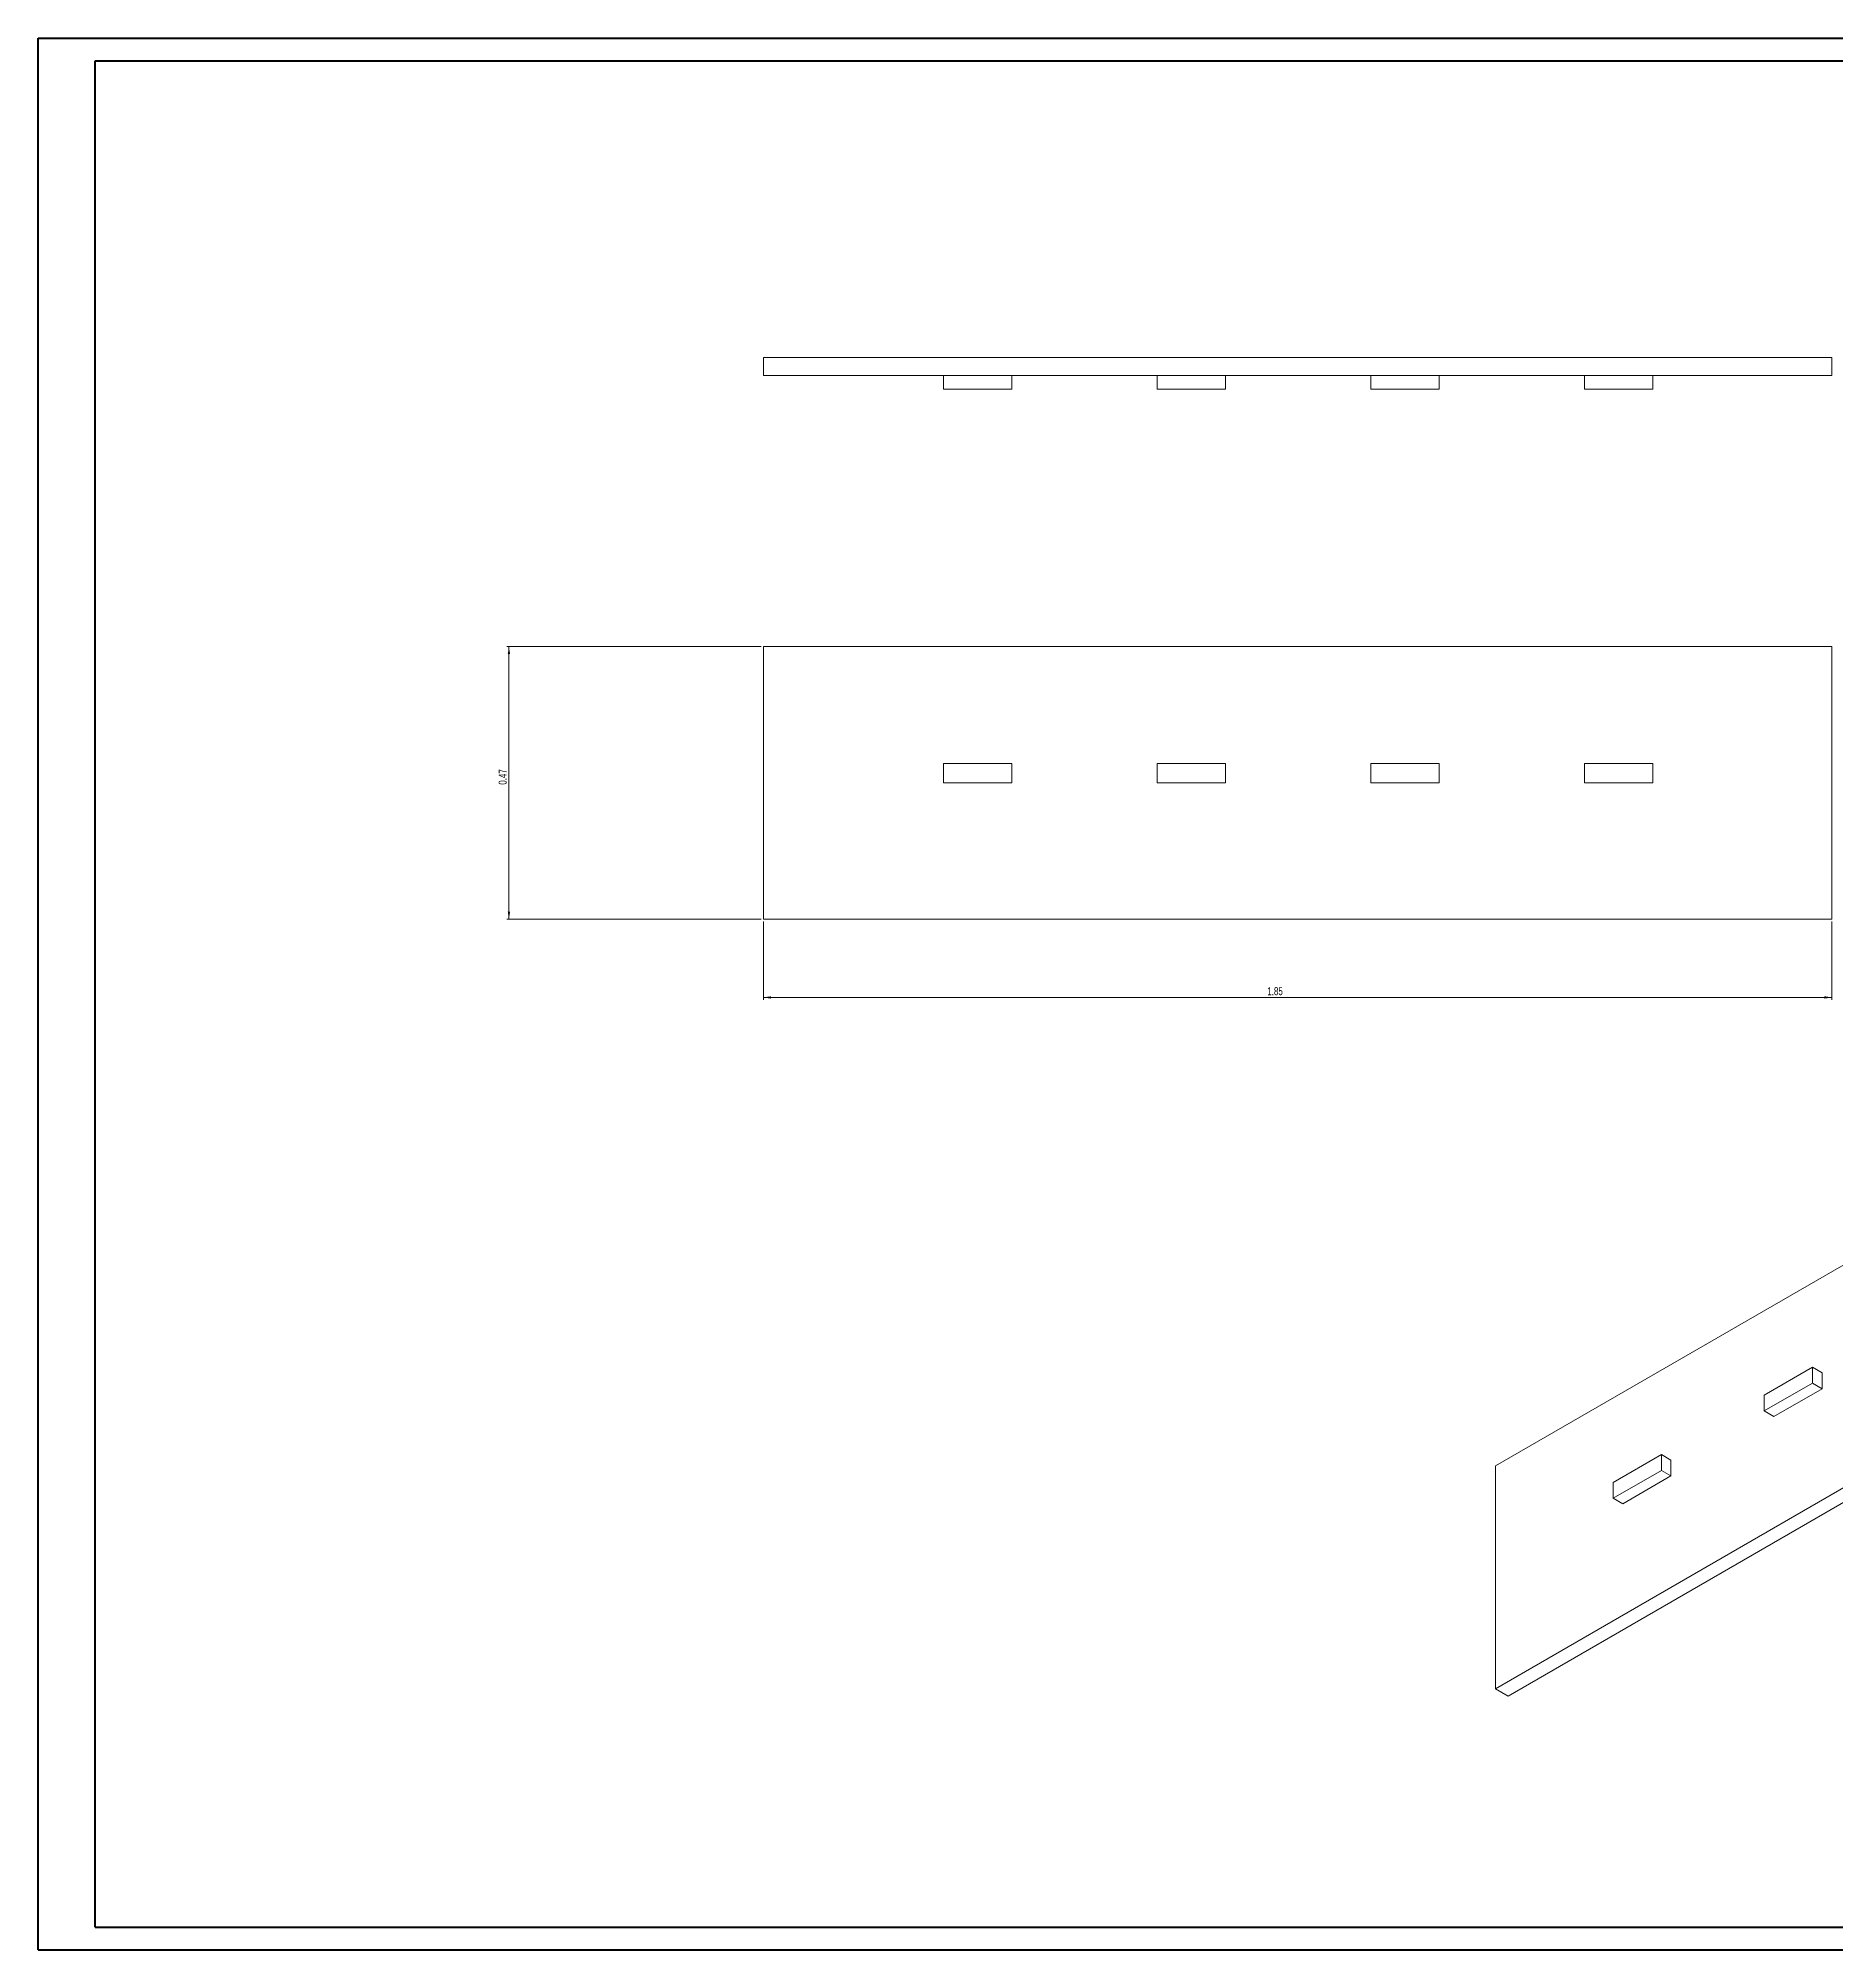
# Model space of a CAD drawing. Header units: inches. Extents: x 0 to 4.68, y 0 to 3.31.
# Drawn here: x 0 to 3.114, y 0.001 to 3.312 of the extents above; entities that cross this region are included whole.
import ezdxf

# ---------------------------------------------------------------- set-up
doc = ezdxf.new("R2010")
doc.units = ezdxf.units.IN
doc.header["$LTSCALE"] = 0.1
doc.header["$MEASUREMENT"] = 0
doc.styles.add('SLDTEXTSTYLE0', font='TXT', dxfattribs={"width": 0.75})
doc.dimstyles.new('SLDDIMSTYLE0', dxfattribs={"dimtxt": 0.01378, "dimasz": 0.013, "dimexe": 0, "dimexo": 0.0625, "dimgap": 0.003445, "dimtad": 1, "dimrnd": 1e-09, "dimdsep": 46, "dimtxsty": 'SLDTEXTSTYLE0', "dimsah": 1, "dimcen": 0.09, "dimadec": 0, "dimazin": 2, "dimtfac": 1, "dimtofl": 0, "dimtmove": 0, "dimatfit": 3, "dimfxl": 1, "dimfrac": 2, "dimtolj": 1, "dimtzin": 12, "dimarcsym": 0})
doc.dimstyles.new('SLDDIMSTYLE1', dxfattribs={"dimtxt": 0.01378, "dimasz": 0.013, "dimexe": 0, "dimexo": 0.0625, "dimgap": 0.003445, "dimtad": 1, "dimrnd": 1e-09, "dimzin": 12, "dimdsep": 46, "dimtxsty": 'SLDTEXTSTYLE0', "dimsah": 1, "dimcen": 0.09, "dimadec": 0, "dimazin": 3, "dimtfac": 1, "dimtofl": 0, "dimtmove": 0, "dimatfit": 3, "dimfxl": 1, "dimfrac": 2, "dimtolj": 1, "dimtzin": 12, "dimarcsym": 0})

# ---------------------------------------------------------------- blocks, each defined once
blk = doc.blocks.new('_D')
at = {"color": 7, "linetype": 'Continuous', "lineweight": 0}
for p, q in [((1.2528, 2.2582), (0.8119, 2.2582)), ((0.8158, 2.2582), (0.8158, 1.7858)), ((1.2528, 1.7858), (0.8119, 1.7858))]:
    blk.add_line(p, q, dxfattribs=at)
for points in [[(0.8158, 2.2582), (0.8138, 2.2452), (0.8178, 2.2452)], [(0.8158, 1.7858), (0.8178, 1.7988), (0.8138, 1.7988)]]:
    blk.add_solid(points, dxfattribs=at)
at = {"color": 7, "linetype": 'Continuous', "lineweight": 0, "insert": (0.798, 2.0189), "char_height": 0.01378, "attachment_point": 1, "rotation": 90, "style": 'SLDTEXTSTYLE0'}
blk.add_mtext('0.47', dxfattribs=at)
blk = doc.blocks.new('_D_1')
at = {"color": 7, "linetype": 'Continuous', "lineweight": 0}
for p, q in [((1.2567, 1.7819), (1.2567, 1.6464)), ((3.1079, 1.7819), (3.1079, 1.6464)), ((1.2567, 1.6504), (3.1079, 1.6504))]:
    blk.add_line(p, q, dxfattribs=at)
for points in [[(1.2567, 1.6504), (1.2697, 1.6484), (1.2697, 1.6524)], [(3.1079, 1.6504), (3.0949, 1.6524), (3.0949, 1.6484)]]:
    blk.add_solid(points, dxfattribs=at)
at = {"color": 7, "linetype": 'Continuous', "lineweight": 0, "insert": (2.1296, 1.6681), "char_height": 0.01378, "attachment_point": 1, "style": 'SLDTEXTSTYLE0'}
blk.add_mtext('1.85', dxfattribs=at)

msp = doc.modelspace()

# ---------------------------------------------------------------- linework, layer by layer
at = {"color": 7, "linetype": 'Continuous', "lineweight": 40}
for p, q in [((0.0003, 0.0008), (0.0003, 3.3119)), ((0.0003, 3.3119), (4.6814, 3.3119)), ((0.0987, 0.0402), (0.0987, 3.2725)), ((0.0987, 3.2725), (4.642, 3.2725)), ((0.0987, 0.0402), (4.642, 0.0402)), ((0.0003, 0.0008), (4.6814, 0.0008))]:
    msp.add_line(p, q, dxfattribs=at)
at = {"color": 7, "linetype": 'Continuous', "lineweight": 15}
for p, q in [((1.2567, 2.7276), (1.2567, 2.7589)), ((3.1079, 2.7589), (1.2567, 2.7589)), ((3.1079, 2.7276), (3.1079, 2.7589)), ((3.1079, 2.7276), (1.2567, 2.7276)), ((1.5687, 2.7276), (1.5687, 2.704)), ((1.6868, 2.7276), (1.6868, 2.704)), ((1.9389, 2.7276), (1.9389, 2.704)), ((2.057, 2.7276), (2.057, 2.704)), ((2.3091, 2.7276), (2.3091, 2.704)), ((2.4273, 2.7276), (2.4273, 2.704)), ((2.6794, 2.7276), (2.6794, 2.704)), ((2.7975, 2.7276), (2.7975, 2.704)), ((1.5687, 2.704), (1.6868, 2.704)), ((1.9389, 2.704), (2.057, 2.704)), ((2.3091, 2.704), (2.4273, 2.704)), ((2.6794, 2.704), (2.7975, 2.704)), ((1.2567, 2.2582), (1.2567, 1.7858)), ((3.1079, 2.2582), (1.2567, 2.2582)), ((3.1079, 1.7858), (3.1079, 2.2582)), ((1.5687, 2.0555), (1.6868, 2.0555)), ((1.5687, 2.022), (1.5687, 2.0555)), ((1.6868, 2.0555), (1.6868, 2.022)), ((1.9389, 2.0555), (2.057, 2.0555)), ((1.9389, 2.022), (1.9389, 2.0555)), ((2.057, 2.0555), (2.057, 2.022)), ((2.3091, 2.022), (2.3091, 2.0555)), ((2.3091, 2.0555), (2.4273, 2.0555)), ((2.4273, 2.0555), (2.4273, 2.022)), ((2.6794, 2.022), (2.6794, 2.0555)), ((2.6794, 2.0555), (2.7975, 2.0555)), ((2.7975, 2.0555), (2.7975, 2.022)), ((1.6868, 2.022), (1.5687, 2.022)), ((2.057, 2.022), (1.9389, 2.022)), ((2.4273, 2.022), (2.3091, 2.022)), ((2.7975, 2.022), (2.6794, 2.022)), ((1.2567, 1.7858), (3.1079, 1.7858)), ((3.8339, 1.5946), (2.5249, 0.8389)), ((2.5249, 0.4531), (3.8339, 1.2088)), ((2.547, 0.4404), (3.8559, 1.196)), ((2.9905, 0.9615), (3.0741, 1.0097)), ((3.0741, 1.0097), (3.0741, 0.9823)), ((3.0908, 1), (3.0741, 1.0097)), ((3.0908, 1), (3.0908, 0.9727)), ((3.0741, 0.9823), (2.9905, 0.9341)), ((2.9905, 0.9341), (2.9905, 0.9615)), ((3.0908, 0.9727), (3.0072, 0.9245)), ((3.0908, 0.9727), (3.0741, 0.9823)), ((3.0072, 0.9245), (2.9905, 0.9341)), ((2.5249, 0.8389), (2.5249, 0.4531)), ((2.7287, 0.8103), (2.8123, 0.8585)), ((2.8123, 0.8312), (2.7287, 0.783)), ((2.8123, 0.8585), (2.8123, 0.8312)), ((2.829, 0.8489), (2.8123, 0.8585)), ((2.829, 0.8216), (2.8123, 0.8312)), ((2.829, 0.8489), (2.829, 0.8216)), ((2.7287, 0.783), (2.7287, 0.8103)), ((2.829, 0.8216), (2.7454, 0.7734)), ((2.7454, 0.7734), (2.7287, 0.783)), ((2.5249, 0.4531), (2.547, 0.4404))]:
    msp.add_line(p, q, dxfattribs=at)

# ---------------------------------------------------------------- dimensions: what is measured, and where the dimension line sits
at = {"color": 7, "linetype": 'Continuous', "lineweight": 0}
dim = msp.add_linear_dim(base=(0.8158, 1.7858), p1=(1.2567, 2.2582), p2=(1.2567, 1.7858), angle=90, dimstyle='SLDDIMSTYLE0', dxfattribs=at)
dim.commit()
dim.dimension.update_dxf_attribs({"geometry": '_D', "text_midpoint": (0.8158, 2.0368), "dimtype": 160})
dim = msp.add_linear_dim(base=(3.1079, 1.6504), p1=(1.2567, 1.7858), p2=(3.1079, 1.7858), dimstyle='SLDDIMSTYLE1', dxfattribs=at)
dim.commit()
dim.dimension.update_dxf_attribs({"geometry": '_D_1', "text_midpoint": (2.1475, 1.6504), "dimtype": 160})

doc.saveas('drawing.dxf')
